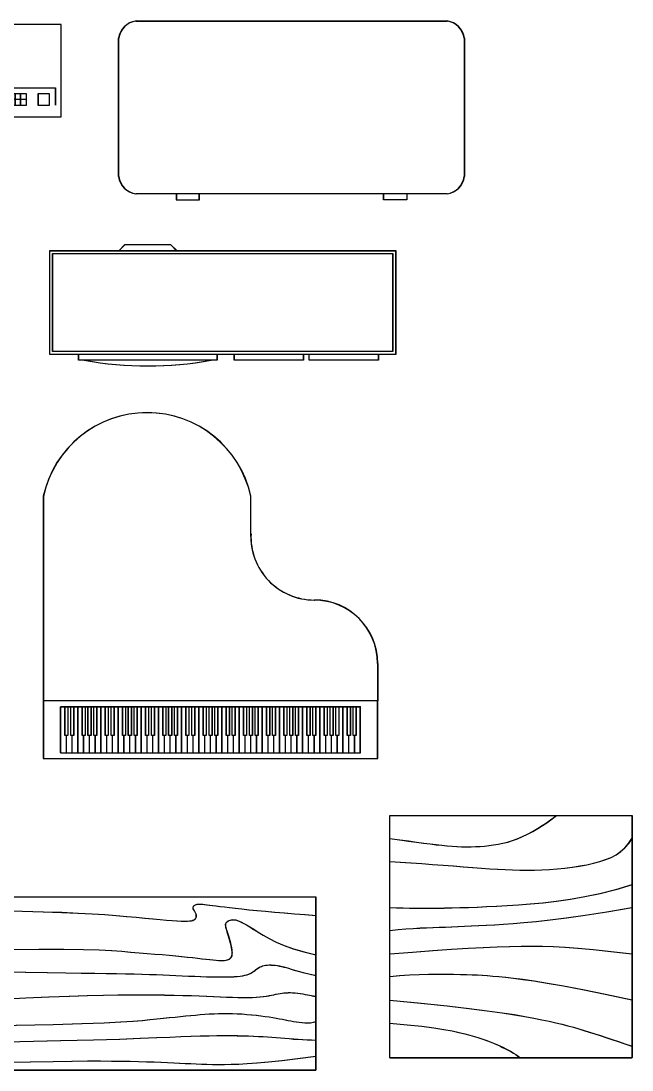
# Model space of a CAD drawing. Header units: inches. Extents: x 934 to 13503, y 40 to 6452.
# Drawn here: x 13229.1 to 13503.1, y 3293.7 to 3763.9 of the extents above; entities that cross this region are included whole.
import ezdxf

# ---------------------------------------------------------------- set-up
doc = ezdxf.new("R2010")
doc.units = ezdxf.units.IN

# ---------------------------------------------------------------- blocks, each defined once
blk = doc.blocks.new('Copy Machine')
at = {"linetype": 'Continuous'}
for p, q in [((0, 0), (0, -16)), ((30, 0), (0, 0)), ((30, -16), (30, 0)), ((-3, -1), (-3, -5)), ((-2, -1), (-3, -1)), ((0, -3), (-2, -1)), ((5, -1), (5, -14)), ((17, -1), (5, -1)), ((17, -14), (17, -1)), ((18, -1), (18, -10)), ((21, -1), (18, -1)), ((21, -10), (21, -1)), ((-3, -5), (-2, -6)), ((-2, -10), (-2, -6)), ((-3, -11), (-2, -10)), ((18, -10), (21, -10)), ((-3, -15), (-3, -11)), ((18, -14), (18, -11)), ((18, -11), (29, -11)), ((24, -12), (19, -12)), ((19, -12), (19, -14)), ((20, -12), (20, -14)), ((21, -14), (21, -12)), ((22, -12), (22, -14)), ((23, -14), (23, -12)), ((24, -14), (24, -12)), ((28, -12), (26, -12)), ((26, -12), (26, -14)), ((28, -14), (28, -12)), ((29, -11), (29, -14)), ((0, -13), (-2, -15)), ((5, -14), (17, -14)), ((9, -14), (9, -15)), ((13, -15), (13, -14)), ((24, -13), (19, -13)), ((19, -14), (24, -14)), ((26, -14), (28, -14)), ((-2, -15), (-3, -15)), ((0, -16), (30, -16)), ((9, -15), (13, -15))]:
    blk.add_line(p, q, dxfattribs=at)
blk = doc.blocks.new('Desk - 30 x 60 in.')
at = {"linetype": 'Continuous'}
for p, q in [((-26.999995, 0), (26.999995, 0)), ((-29.999995, -27), (-29.999995, -3)), ((29.999995, -3), (29.999995, -27)), ((26.999995, -30), (-26.999995, -30)), ((-20.000005, -30), (-20.000005, -31)), ((-16.000005, -31), (-16.000005, -30)), ((15.999995, -31), (15.999995, -30)), ((19.999995, -30), (19.999995, -31)), ((-20.000005, -31), (-16.000005, -31)), ((19.999995, -31), (15.999995, -31))]:
    blk.add_line(p, q, dxfattribs=at)
for centre, start, end in [((-26.499995, -3.5), 98.1301, 171.8699), ((26.499995, -3.5), 8.130102, 81.8699), ((-26.499995, -26.5), 188.1301, 261.8699), ((26.499995, -26.5), 278.1301, 351.8699)]:
    blk.add_arc(centre, 3.535534, start, end, dxfattribs=at)
blk = doc.blocks.new('Entertainment Center')
at = {"linetype": 'Continuous'}
for p, q in [((-4, 0), (-5, -1)), ((4, 0), (-4, 0)), ((5, -1), (4, 0)), ((-17, -19), (-17, -1)), ((-17, -1), (43, -1)), ((-16.5, -18.5), (-16.5, -1.5)), ((-16.5, -1.5), (42.5, -1.5)), ((42.5, -1.5), (42.5, -18.5)), ((43, -1), (43, -19)), ((43, -19), (-17, -19)), ((42.5, -18.5), (-16.5, -18.5)), ((-12, -20), (-12, -19)), ((12, -20), (-12, -20)), ((12, -19), (12, -20)), ((15, -20), (15, -19)), ((27, -20), (15, -20)), ((27, -19), (27, -20)), ((28, -20), (28, -19)), ((40, -20), (28, -20)), ((40, -19), (40, -20))]:
    blk.add_line(p, q, dxfattribs=at)
blk.add_arc((0, 40), 61, 259.6111, 280.3889, dxfattribs=at)
blk = doc.blocks.new('Piano - Baby Grand')
at = {"linetype": 'Continuous'}
for p, q in [((-29, 8.250005), (-29, -27.249995)), ((7, 1.250005), (7, 8.250005)), ((29, -20.749995), (29, -27.249995)), ((-29, -27.249995), (-29, -37.249995)), ((29, -27.249995), (-29, -27.249995)), ((29, -37.249995), (29, -27.249995)), ((-26, -36.249995), (-26, -28.249995)), ((-26, -28.249995), (26, -28.249995)), ((-25.25, -33.249995), (-25.25, -28.249995)), ((-24.75, -28.249995), (-24.75, -33.249995)), ((-24.25, -33.249995), (-24.25, -28.249995)), ((-23.75, -28.249995), (-23.75, -33.249995)), ((-23, -36.249995), (-23, -28.249995)), ((-22.25, -33.249995), (-22.25, -28.249995)), ((-21.75, -28.249995), (-21.75, -33.249995)), ((-21.25, -33.249995), (-21.25, -28.249995)), ((-20.75, -28.249995), (-20.75, -33.249995)), ((-20.25, -33.249995), (-20.25, -28.249995)), ((-19.75, -28.249995), (-19.75, -33.249995)), ((-19, -36.249995), (-19, -28.249995)), ((-18.25, -33.249995), (-18.25, -28.249995)), ((-17.75, -28.249995), (-17.75, -33.249995)), ((-17.25, -33.249995), (-17.25, -28.249995)), ((-16.75, -28.249995), (-16.75, -33.249995)), ((-16, -36.249995), (-16, -28.249995)), ((-15.25, -33.249995), (-15.25, -28.249995)), ((-14.75, -28.249995), (-14.75, -33.249995)), ((-14.25, -33.249995), (-14.25, -28.249995)), ((-13.75, -28.249995), (-13.75, -33.249995)), ((-13.25, -33.249995), (-13.25, -28.249995)), ((-12.75, -28.249995), (-12.75, -33.249995)), ((-12, -36.249995), (-12, -28.249995)), ((-11.25, -33.249995), (-11.25, -28.249995)), ((-10.75, -28.249995), (-10.75, -33.249995)), ((-10.25, -33.249995), (-10.25, -28.249995)), ((-9.75, -28.249995), (-9.75, -33.249995)), ((-9, -36.249995), (-9, -28.249995)), ((-8.25, -33.249995), (-8.25, -28.249995)), ((-7.75, -28.249995), (-7.75, -33.249995)), ((-7.25, -33.249995), (-7.25, -28.249995)), ((-6.75, -28.249995), (-6.75, -33.249995)), ((-6.25, -33.249995), (-6.25, -28.249995)), ((-5.75, -28.249995), (-5.75, -33.249995)), ((-5, -36.249995), (-5, -28.249995)), ((-4.25, -33.249995), (-4.25, -28.249995)), ((-3.75, -28.249995), (-3.75, -33.249995)), ((-3.25, -33.249995), (-3.25, -28.249995)), ((-2.75, -28.249995), (-2.75, -33.249995)), ((-2, -36.249995), (-2, -28.249995)), ((-1.25, -33.249995), (-1.25, -28.249995)), ((-0.75, -28.249995), (-0.75, -33.249995)), ((-0.25, -33.249995), (-0.25, -28.249995)), ((0.25, -28.249995), (0.25, -33.249995)), ((0.75, -33.249995), (0.75, -28.249995)), ((1.25, -28.249995), (1.25, -33.249995)), ((2, -36.249995), (2, -28.249995)), ((2.75, -33.249995), (2.75, -28.249995)), ((3.25, -28.249995), (3.25, -33.249995)), ((3.75, -33.249995), (3.75, -28.249995)), ((4.25, -28.249995), (4.25, -33.249995)), ((5, -36.249995), (5, -28.249995)), ((5.75, -33.249995), (5.75, -28.249995)), ((6.25, -28.249995), (6.25, -33.249995)), ((6.75, -33.249995), (6.75, -28.249995)), ((7.25, -28.249995), (7.25, -33.249995)), ((7.75, -33.249995), (7.75, -28.249995)), ((8.25, -28.249995), (8.25, -33.249995)), ((9, -36.249995), (9, -28.249995)), ((9.75, -33.249995), (9.75, -28.249995)), ((10.25, -28.249995), (10.25, -33.249995)), ((10.75, -33.249995), (10.75, -28.249995)), ((11.25, -28.249995), (11.25, -33.249995)), ((12, -36.249995), (12, -28.249995)), ((12.75, -33.249995), (12.75, -28.249995)), ((13.25, -28.249995), (13.25, -33.249995)), ((13.75, -33.249995), (13.75, -28.249995)), ((14.25, -28.249995), (14.25, -33.249995)), ((14.75, -33.249995), (14.75, -28.249995)), ((15.25, -28.249995), (15.25, -33.249995)), ((16, -36.249995), (16, -28.249995)), ((16.75, -33.249995), (16.75, -28.249995)), ((17.25, -28.249995), (17.25, -33.249995)), ((17.75, -33.249995), (17.75, -28.249995)), ((18.25, -28.249995), (18.25, -33.249995)), ((19, -36.249995), (19, -28.249995)), ((19.75, -33.249995), (19.75, -28.249995)), ((20.25, -28.249995), (20.25, -33.249995)), ((20.75, -33.249995), (20.75, -28.249995)), ((21.25, -28.249995), (21.25, -33.249995)), ((21.75, -33.249995), (21.75, -28.249995)), ((22.25, -28.249995), (22.25, -33.249995)), ((23, -36.249995), (23, -28.249995)), ((23.75, -33.249995), (23.75, -28.249995)), ((24.25, -28.249995), (24.25, -33.249995)), ((24.75, -33.249995), (24.75, -28.249995)), ((25.25, -28.249995), (25.25, -33.249995)), ((26, -36.249995), (26, -28.249995)), ((-25, -33.249995), (-25.25, -33.249995)), ((-24.75, -33.249995), (-25, -33.249995)), ((-25, -36.249995), (-25, -33.249995)), ((-24, -33.249995), (-24.25, -33.249995)), ((-23.75, -33.249995), (-24, -33.249995)), ((-24, -36.249995), (-24, -33.249995)), ((-22, -33.249995), (-22.25, -33.249995)), ((-21.75, -33.249995), (-22, -33.249995)), ((-22, -36.249995), (-22, -33.249995)), ((-21, -33.249995), (-21.25, -33.249995)), ((-20.75, -33.249995), (-21, -33.249995)), ((-21, -36.249995), (-21, -33.249995)), ((-20, -33.249995), (-20.25, -33.249995)), ((-19.75, -33.249995), (-20, -33.249995)), ((-20, -36.249995), (-20, -33.249995)), ((-18, -33.249995), (-18.25, -33.249995)), ((-17.75, -33.249995), (-18, -33.249995)), ((-18, -36.249995), (-18, -33.249995)), ((-17, -33.249995), (-17.25, -33.249995)), ((-16.75, -33.249995), (-17, -33.249995)), ((-17, -36.249995), (-17, -33.249995)), ((-15, -33.249995), (-15.25, -33.249995)), ((-14.75, -33.249995), (-15, -33.249995)), ((-15, -36.249995), (-15, -33.249995)), ((-14, -33.249995), (-14.25, -33.249995)), ((-13.75, -33.249995), (-14, -33.249995)), ((-14, -36.249995), (-14, -33.249995)), ((-13, -33.249995), (-13.25, -33.249995)), ((-12.75, -33.249995), (-13, -33.249995)), ((-13, -36.249995), (-13, -33.249995)), ((-11, -33.249995), (-11.25, -33.249995)), ((-10.75, -33.249995), (-11, -33.249995)), ((-11, -36.249995), (-11, -33.249995)), ((-10, -33.249995), (-10.25, -33.249995)), ((-9.75, -33.249995), (-10, -33.249995)), ((-10, -36.249995), (-10, -33.249995)), ((-8, -33.249995), (-8.25, -33.249995)), ((-7.75, -33.249995), (-8, -33.249995)), ((-8, -36.249995), (-8, -33.249995)), ((-7, -33.249995), (-7.25, -33.249995)), ((-6.75, -33.249995), (-7, -33.249995)), ((-7, -36.249995), (-7, -33.249995)), ((-6, -33.249995), (-6.25, -33.249995)), ((-5.75, -33.249995), (-6, -33.249995)), ((-6, -36.249995), (-6, -33.249995)), ((-4, -33.249995), (-4.25, -33.249995)), ((-3.75, -33.249995), (-4, -33.249995)), ((-4, -36.249995), (-4, -33.249995)), ((-3, -33.249995), (-3.25, -33.249995)), ((-2.75, -33.249995), (-3, -33.249995)), ((-3, -36.249995), (-3, -33.249995)), ((-1, -33.249995), (-1.25, -33.249995)), ((-0.75, -33.249995), (-1, -33.249995)), ((-1, -36.249995), (-1, -33.249995)), ((0, -33.249995), (-0.25, -33.249995)), ((0.25, -33.249995), (0, -33.249995)), ((0, -36.249995), (0, -33.249995)), ((1, -33.249995), (0.75, -33.249995)), ((1.25, -33.249995), (1, -33.249995)), ((1, -36.249995), (1, -33.249995)), ((3, -33.249995), (2.75, -33.249995)), ((3.25, -33.249995), (3, -33.249995)), ((3, -36.249995), (3, -33.249995)), ((4, -33.249995), (3.75, -33.249995)), ((4.25, -33.249995), (4, -33.249995)), ((4, -36.249995), (4, -33.249995)), ((6, -33.249995), (5.75, -33.249995)), ((6.25, -33.249995), (6, -33.249995)), ((6, -36.249995), (6, -33.249995)), ((7, -33.249995), (6.75, -33.249995)), ((7.25, -33.249995), (7, -33.249995)), ((7, -36.249995), (7, -33.249995)), ((8, -33.249995), (7.75, -33.249995)), ((8.25, -33.249995), (8, -33.249995)), ((8, -36.249995), (8, -33.249995)), ((10, -33.249995), (9.75, -33.249995)), ((10.25, -33.249995), (10, -33.249995)), ((10, -36.249995), (10, -33.249995)), ((11, -33.249995), (10.75, -33.249995)), ((11.25, -33.249995), (11, -33.249995)), ((11, -36.249995), (11, -33.249995)), ((13, -33.249995), (12.75, -33.249995)), ((13.25, -33.249995), (13, -33.249995)), ((13, -36.249995), (13, -33.249995)), ((14, -33.249995), (13.75, -33.249995)), ((14.25, -33.249995), (14, -33.249995)), ((14, -36.249995), (14, -33.249995)), ((15, -33.249995), (14.75, -33.249995)), ((15.25, -33.249995), (15, -33.249995)), ((15, -36.249995), (15, -33.249995)), ((17, -33.249995), (16.75, -33.249995)), ((17.25, -33.249995), (17, -33.249995)), ((17, -36.249995), (17, -33.249995)), ((18, -33.249995), (17.75, -33.249995)), ((18.25, -33.249995), (18, -33.249995)), ((18, -36.249995), (18, -33.249995)), ((20, -33.249995), (19.75, -33.249995)), ((20.25, -33.249995), (20, -33.249995)), ((20, -36.249995), (20, -33.249995)), ((21, -33.249995), (20.75, -33.249995)), ((21.25, -33.249995), (21, -33.249995)), ((21, -36.249995), (21, -33.249995)), ((22, -33.249995), (21.75, -33.249995)), ((22.25, -33.249995), (22, -33.249995)), ((22, -36.249995), (22, -33.249995)), ((24, -33.249995), (23.75, -33.249995)), ((24.25, -33.249995), (24, -33.249995)), ((24, -36.249995), (24, -33.249995)), ((25, -33.249995), (24.75, -33.249995)), ((25.25, -33.249995), (25, -33.249995)), ((25, -36.249995), (25, -33.249995)), ((-26, -36.249995), (-25, -36.249995)), ((-25, -36.249995), (-24, -36.249995)), ((-24, -36.249995), (-23, -36.249995)), ((-23, -36.249995), (-22, -36.249995)), ((-22, -36.249995), (-21, -36.249995)), ((-21, -36.249995), (-20, -36.249995)), ((-20, -36.249995), (-19, -36.249995)), ((-19, -36.249995), (-18, -36.249995)), ((-18, -36.249995), (-17, -36.249995)), ((-17, -36.249995), (-16, -36.249995)), ((-16, -36.249995), (-15, -36.249995)), ((-15, -36.249995), (-14, -36.249995)), ((-14, -36.249995), (-13, -36.249995)), ((-13, -36.249995), (-12, -36.249995)), ((-12, -36.249995), (-11, -36.249995)), ((-11, -36.249995), (-10, -36.249995)), ((-10, -36.249995), (-9, -36.249995)), ((-9, -36.249995), (-8, -36.249995)), ((-8, -36.249995), (-7, -36.249995)), ((-7, -36.249995), (-6, -36.249995)), ((-6, -36.249995), (-5, -36.249995)), ((-5, -36.249995), (-4, -36.249995)), ((-4, -36.249995), (-3, -36.249995)), ((-3, -36.249995), (-2, -36.249995)), ((-2, -36.249995), (-1, -36.249995)), ((-1, -36.249995), (0, -36.249995)), ((0, -36.249995), (1, -36.249995)), ((1, -36.249995), (2, -36.249995)), ((2, -36.249995), (3, -36.249995)), ((3, -36.249995), (4, -36.249995)), ((4, -36.249995), (5, -36.249995)), ((5, -36.249995), (6, -36.249995)), ((6, -36.249995), (7, -36.249995)), ((7, -36.249995), (8, -36.249995)), ((8, -36.249995), (9, -36.249995)), ((9, -36.249995), (10, -36.249995)), ((10, -36.249995), (11, -36.249995)), ((11, -36.249995), (12, -36.249995)), ((12, -36.249995), (13, -36.249995)), ((13, -36.249995), (14, -36.249995)), ((14, -36.249995), (15, -36.249995)), ((15, -36.249995), (16, -36.249995)), ((16, -36.249995), (17, -36.249995)), ((17, -36.249995), (18, -36.249995)), ((18, -36.249995), (19, -36.249995)), ((19, -36.249995), (20, -36.249995)), ((20, -36.249995), (21, -36.249995)), ((21, -36.249995), (22, -36.249995)), ((22, -36.249995), (23, -36.249995)), ((23, -36.249995), (24, -36.249995)), ((24, -36.249995), (25, -36.249995)), ((25, -36.249995), (26, -36.249995)), ((-29, -37.249995), (29, -37.249995))]:
    blk.add_line(p, q, dxfattribs=at)
for centre, radius, start, end in [((-11, 4.327585), 18.42241, 12.29325, 167.7067), ((18, 1.250005), 11, 177.3974, 270), ((18, -20.749995), 11, 0, 90)]:
    blk.add_arc(centre, radius, start, end, dxfattribs=at)
blk = doc.blocks.new('Table - Rectangular Woodgrain 60 x 30 in.')
at = {"linetype": 'Continuous'}
for p, q in [((0, 0), (0, -30)), ((60, 0), (0, 0)), ((60, -30), (60, 0)), ((0, -30), (60, -30))]:
    blk.add_line(p, q, dxfattribs=at)
for points in [[(0, -2.4), (4.8155, -2.418), (9.0302, -2.4688), (12.709, -2.5477), (15.9167, -2.65), (18.7181, -2.7711), (21.1781, -2.9063), (23.3616, -3.0508), (25.3333, -3.2), (27.1477, -3.3495), (28.8172, -3.4958), (30.3437, -3.636), (31.7291, -3.7667), (32.9756, -3.8849), (34.0849, -3.9875), (35.059, -4.0714), (35.9, -4.1334), (36.6114, -4.1711), (37.2041, -4.1854), (37.6906, -4.1779), (38.0833, -4.15), (38.3948, -4.1034), (38.6375, -4.0396), (38.8239, -3.9602), (38.9666, -3.8667), (39.0764, -3.7608), (39.1573, -3.6448), (39.2116, -3.521), (39.2416, -3.3917), (39.2498, -3.2593), (39.2385, -3.1261), (39.21, -2.9944), (39.1666, -2.8667), (39.111, -2.7447), (39.0468, -2.6281), (38.978, -2.5163), (38.9083, -2.4083), (38.8418, -2.3035), (38.7823, -2.201), (38.7337, -2.1001), (38.7, -2), (38.6844, -1.9003), (38.6875, -1.8021), (38.7094, -1.707), (38.75, -1.6167), (38.8094, -1.5326), (38.8875, -1.4563), (38.9844, -1.3893), (39.1, -1.3333), (39.2351, -1.2896), (39.3937, -1.2583), (39.5804, -1.2396), (39.8, -1.2333), (40.057, -1.2396), (40.3562, -1.2583), (40.7023, -1.2896), (41.1, -1.3333), (41.5547, -1.3895), (42.0755, -1.4573), (42.6721, -1.5361), (43.3542, -1.625), (44.1316, -1.7233), (45.014, -1.8302), (46.0114, -1.9449), (47.1333, -2.0667), (48.3862, -2.1947), (49.7625, -2.3281), (51.2513, -2.4663), (52.8416, -2.6083), (54.5226, -2.7535), (56.2833, -2.9011), (58.1127, -3.0501), (60, -3.2)], [(0, -9.2), (6.5759, -9.0858), (11.9385, -9.0365), (16.2527, -9.0418), (19.6833, -9.0917), (22.3952, -9.1759), (24.5531, -9.2844), (26.322, -9.4069), (27.8666, -9.5333), (29.3241, -9.6553), (30.7203, -9.7719), (32.0532, -9.8837), (33.3208, -9.9917), (34.5213, -10.0965), (35.6526, -10.199), (36.7128, -10.2999), (37.7, -10.4), (38.6129, -10.4996), (39.4531, -10.5969), (40.223, -10.6895), (40.925, -10.775), (41.5613, -10.8512), (42.1344, -10.9156), (42.6465, -10.966), (43.1, -11), (43.4976, -11.0158), (43.8437, -11.0136), (44.143, -10.9942), (44.4, -10.9583), (44.6195, -10.9069), (44.8062, -10.8406), (44.9648, -10.7603), (45.1, -10.6667), (45.2155, -10.5598), (45.3114, -10.4365), (45.3871, -10.2929), (45.4416, -10.125), (45.4743, -9.929), (45.4844, -9.7011), (45.4709, -9.4371), (45.4333, -9.1333), (45.3716, -8.7883), (45.2896, -8.4104), (45.1919, -8.0107), (45.0833, -7.6), (44.9685, -7.1893), (44.8521, -6.7896), (44.7388, -6.4117), (44.6333, -6.0667), (44.54, -5.7628), (44.4614, -5.4979), (44.4001, -5.2675), (44.3583, -5.0667), (44.3384, -4.8909), (44.3427, -4.7354), (44.3736, -4.5956), (44.4333, -4.4667), (44.5236, -4.3453), (44.6427, -4.2333), (44.7884, -4.1339), (44.9583, -4.05), (45.1501, -3.9849), (45.3614, -3.9417), (45.59, -3.9234), (45.8333, -3.9333), (46.0915, -3.9749), (46.3734, -4.0531), (46.6906, -4.1736), (47.0542, -4.3417), (47.4756, -4.5629), (47.9661, -4.8427), (48.5372, -5.1866), (49.2, -5.6), (49.9676, -6.0844), (50.8594, -6.625), (51.8965, -7.2031), (53.1, -7.8), (54.491, -8.3969), (56.0906, -8.975), (57.9199, -9.5156), (60, -10)], [(0, -12.8), (5.1847, -12.9322), (9.6213, -13.0323), (13.3963, -13.1059), (16.5958, -13.1583), (19.3063, -13.1952), (21.614, -13.2219), (23.6054, -13.2439), (25.3666, -13.2667), (26.9728, -13.2947), (28.4531, -13.3281), (29.8256, -13.3663), (31.1083, -13.4083), (32.3191, -13.4535), (33.476, -13.501), (34.597, -13.5501), (35.7, -13.6), (36.7984, -13.6497), (37.8875, -13.6979), (38.9578, -13.743), (40, -13.7833), (41.0047, -13.8174), (41.9625, -13.8438), (42.864, -13.8607), (43.7, -13.8667), (44.4631, -13.8604), (45.1552, -13.8417), (45.7801, -13.8104), (46.3416, -13.7667), (46.8439, -13.7104), (47.2906, -13.6417), (47.6858, -13.5604), (48.0333, -13.4667), (48.3375, -13.3608), (48.6042, -13.2448), (48.8396, -13.121), (49.05, -12.9917), (49.2417, -12.8593), (49.4208, -12.7261), (49.5937, -12.5944), (49.7667, -12.4667), (49.9452, -12.3451), (50.1323, -12.2313), (50.3303, -12.1268), (50.5416, -12.0333), (50.7686, -11.9524), (51.0135, -11.8854), (51.2788, -11.8341), (51.5666, -11.8), (51.8785, -11.7843), (52.2116, -11.7865), (52.562, -11.8059), (52.926, -11.8417), (53.2998, -11.8931), (53.6795, -11.9594), (54.0614, -12.0397), (54.4416, -12.1333), (54.8223, -12.2401), (55.2293, -12.3625), (55.6942, -12.5037), (56.2489, -12.6667), (56.9251, -12.8547), (57.7545, -13.0708), (58.7689, -13.3182), (60, -13.6)], [(0, -18), (5.124, -17.7273), (9.6609, -17.5057), (13.6705, -17.3303), (17.2125, -17.1958), (20.3467, -17.0973), (23.1328, -17.0297), (25.6307, -16.9878), (27.9, -16.9667), (29.9928, -16.9617), (31.9302, -16.9703), (33.7254, -16.9907), (35.3917, -17.0208), (36.9423, -17.0588), (38.3906, -17.1026), (39.7499, -17.1503), (41.0333, -17.2), (42.2519, -17.2496), (43.4073, -17.2969), (44.4986, -17.3395), (45.525, -17.375), (46.4858, -17.4012), (47.3802, -17.4156), (48.2074, -17.416), (48.9667, -17.4), (49.6583, -17.3662), (50.2872, -17.3167), (50.8595, -17.2547), (51.3812, -17.1833), (51.8584, -17.1057), (52.2971, -17.025), (52.7034, -16.9443), (53.0833, -16.8667), (53.443, -16.7951), (53.789, -16.7313), (54.128, -16.6768), (54.4666, -16.6334), (54.8115, -16.6024), (55.1693, -16.5854), (55.5465, -16.5841), (55.95, -16.6), (56.3828, -16.6337), (56.8346, -16.6823), (57.2915, -16.7418), (57.7396, -16.8084), (58.165, -16.878), (58.5539, -16.9469), (58.8924, -17.0111), (59.1666, -17.0667), (59.3679, -17.1107), (59.5078, -17.1438), (59.6032, -17.1675), (59.6708, -17.1833), (59.7275, -17.193), (59.7901, -17.1979), (59.8753, -17.1998), (60, -17.2)], [(0, -22.4), (8.0098, -22.2501), (14.4094, -22.1011), (19.4168, -21.9535), (23.25, -21.8083), (26.1269, -21.6663), (28.2656, -21.5281), (29.884, -21.3947), (31.2, -21.2667), (32.3967, -21.1448), (33.5172, -21.0292), (34.5697, -20.9198), (35.5625, -20.8167), (36.5037, -20.7198), (37.4015, -20.6292), (38.2642, -20.5448), (39.1, -20.4667), (39.9164, -20.3951), (40.7187, -20.3313), (41.5117, -20.2768), (42.3, -20.2333), (43.0883, -20.2024), (43.8812, -20.1854), (44.6836, -20.1841), (45.5, -20.2), (46.3328, -20.234), (47.1747, -20.2844), (48.0163, -20.3488), (48.8479, -20.425), (49.66, -20.5106), (50.4429, -20.6031), (51.1872, -20.7004), (51.8833, -20.8), (52.5246, -20.8999), (53.1166, -20.9995), (53.6681, -21.0983), (54.1875, -21.1958), (54.6834, -21.2919), (55.1646, -21.3859), (55.6394, -21.4777), (56.1167, -21.5667), (56.6028, -21.6515), (57.0961, -21.7266), (57.5929, -21.7852), (58.0896, -21.8208), (58.5823, -21.8268), (59.0674, -21.7964), (59.5412, -21.723), (60, -21.6)], [(0, -25.2), (8.6355, -25.0504), (15.7026, -24.9031), (21.4049, -24.7606), (25.9458, -24.625), (29.529, -24.4988), (32.3578, -24.3844), (34.6359, -24.284), (36.5667, -24.2), (38.3213, -24.1341), (39.9417, -24.0854), (41.437, -24.0523), (42.8167, -24.0333), (44.0901, -24.0268), (45.2667, -24.0313), (46.3557, -24.0451), (47.3667, -24.0667), (48.309, -24.0947), (49.1928, -24.1287), (50.0284, -24.168), (50.826, -24.2125), (51.5959, -24.2617), (52.3483, -24.3151), (53.0935, -24.3725), (53.8417, -24.4334), (54.6009, -24.497), (55.3699, -24.561), (56.1454, -24.6226), (56.9239, -24.6792), (57.7021, -24.7279), (58.4764, -24.7662), (59.2435, -24.7911), (60, -24.8)], [(0, -28.8), (5.6867, -28.6681), (10.45, -28.5698), (14.407, -28.5012), (17.675, -28.4584), (20.3711, -28.4374), (22.6125, -28.4344), (24.5164, -28.4455), (26.2, -28.4667), (27.762, -28.4947), (29.2276, -28.5281), (30.6033, -28.5663), (31.8958, -28.6084), (33.1118, -28.6535), (34.2578, -28.7011), (35.3405, -28.7501), (36.3666, -28.8), (37.3443, -28.8497), (38.288, -28.8974), (39.2137, -28.9412), (40.1375, -28.9792), (41.0753, -29.0093), (42.0432, -29.0297), (43.0572, -29.0384), (44.1333, -29.0333), (45.2936, -29.0114), (46.5843, -28.9641), (48.0579, -28.8816), (49.7666, -28.7542), (51.7629, -28.5721), (54.0989, -28.3255), (56.8272, -28.0048), (60, -27.6)]]:
    blk.add_lwpolyline(points, dxfattribs=at)
blk = doc.blocks.new('Table - Square Woodgrain 42 x 42 in.')
at = {"linetype": 'Continuous'}
blk.add_line((0, -42), (42, -42), dxfattribs=at)
for points in [[(0, -4), (1.704, -4.2172), (3.2358, -4.4188), (4.615, -4.604), (5.8615, -4.7721), (6.9951, -4.9224), (8.0357, -5.0541), (9.0031, -5.1667), (9.9171, -5.2594), (10.7951, -5.3316), (11.6445, -5.3836), (12.4702, -5.4157), (13.277, -5.4283), (14.0698, -5.4217), (14.8535, -5.3964), (15.6331, -5.3526), (16.4133, -5.2908), (17.1986, -5.2103), (17.9913, -5.1062), (18.793, -4.9727), (19.6056, -4.8038), (20.4307, -4.5937), (21.2701, -4.3365), (22.1256, -4.0262), (22.9989, -3.6571), (23.888, -3.2272), (24.7756, -2.7516), (25.6408, -2.2491), (26.4624, -1.7387), (27.2195, -1.2395), (27.891, -0.7703), (28.456, -0.3501), (28.8934, 0.002)], [(0, -42), (0, 0), (42, 0), (42, -42)], [(0, -8), (1.8203, -8.1001), (3.6741, -8.2149), (5.5411, -8.3408), (7.4011, -8.4741), (9.2339, -8.6112), (11.0193, -8.7484), (12.7371, -8.8821), (14.3671, -9.0086), (15.8954, -9.1246), (17.3337, -9.2278), (18.6997, -9.3159), (20.0116, -9.387), (21.2871, -9.4389), (22.5442, -9.4696), (23.8008, -9.477), (25.0749, -9.459), (26.3791, -9.4137), (27.7049, -9.3403), (29.0383, -9.2382), (30.3655, -9.1068), (31.6728, -8.9455), (32.9461, -8.7535), (34.1717, -8.5304), (35.3358, -8.2756), (36.4268, -7.9863), (37.443, -7.6521), (38.3849, -7.2603), (39.253, -6.7986), (40.048, -6.2542), (40.7705, -5.6147), (41.421, -4.8674), (42, -4)], [(42, -12), (39.1784, -12.8621), (36.4519, -13.5654), (33.8246, -14.1294), (31.3004, -14.5731), (28.8832, -14.9161), (26.577, -15.1775), (24.3858, -15.3768), (22.3136, -15.5332), (20.3622, -15.6632), (18.5254, -15.7718), (16.7947, -15.8612), (15.1618, -15.9338), (13.6183, -15.9916), (12.1558, -16.0369), (10.7659, -16.0718), (9.4403, -16.0987), (8.1703, -16.1191), (6.9461, -16.1325), (5.7577, -16.1377), (4.595, -16.1335), (3.4479, -16.1188), (2.3064, -16.0924), (1.1604, -16.0532), (0, -16)], [(42, -16), (37.6529, -16.7365), (33.8802, -17.329), (30.6179, -17.7961), (27.8015, -18.1561), (25.3668, -18.4275), (23.2497, -18.6288), (21.3859, -18.7785), (19.7111, -18.8949), (18.1693, -18.9939), (16.7375, -19.0795), (15.401, -19.1534), (14.1449, -19.217), (12.9544, -19.2717), (11.8148, -19.3191), (10.7113, -19.3606), (9.6291, -19.3976), (8.5534, -19.4323), (7.47, -19.4689), (6.3643, -19.5122), (5.222, -19.5672), (4.0288, -19.6386), (2.7703, -19.7313), (1.4321, -19.8501), (0, -20)], [(0, -24), (3.9243, -23.6805), (7.4766, -23.4138), (10.6891, -23.1954), (13.5943, -23.0205), (16.2247, -22.8847), (18.6125, -22.7832), (20.7903, -22.7116), (22.7903, -22.6651), (24.6563, -22.642), (26.4764, -22.6507), (28.35, -22.7024), (30.3766, -22.8084), (32.6555, -22.98), (35.2861, -23.2283), (38.3678, -23.5645), (42, -24)], [(42, -32), (37.392, -31.017), (33.4585, -30.2231), (30.1291, -29.5949), (27.3334, -29.109), (25.0009, -28.742), (23.0612, -28.4707), (21.4439, -28.2716), (20.0786, -28.1215), (18.8998, -28.0002), (17.8609, -27.9014), (16.9206, -27.8219), (16.0371, -27.7588), (15.1691, -27.709), (14.2748, -27.6693), (13.3128, -27.6368), (12.2415, -27.6083), (11.0295, -27.5824), (9.6867, -27.5643), (8.233, -27.5608), (6.6884, -27.5787), (5.0728, -27.6248), (3.4062, -27.7058), (1.7086, -27.8286), (0, -28)], [(0, -32), (5.4026, -32.5358), (9.9494, -33.019), (13.7424, -33.4553), (16.8834, -33.8505), (19.4743, -34.2106), (21.6171, -34.5413), (23.4136, -34.8486), (24.9657, -35.1382), (26.3614, -35.4156), (27.6332, -35.6841), (28.7995, -35.9467), (29.8788, -36.2064), (30.8897, -36.4661), (31.8507, -36.7288), (32.7802, -36.9973), (33.6968, -37.2747), (34.6175, -37.5635), (35.5531, -37.8651), (36.5128, -38.1805), (37.506, -38.5108), (38.5421, -38.8568), (39.6302, -39.2197), (40.7797, -39.6004), (42, -40)], [(0, -36), (3.0098, -36.2857), (5.5354, -36.5643), (7.6368, -36.8359), (9.374, -37.1009), (10.807, -37.3597), (11.9957, -37.6126), (13.0002, -37.8599), (13.8804, -38.102), (14.6874, -38.3393), (15.4365, -38.5729), (16.1338, -38.8041), (16.7858, -39.0341), (17.3987, -39.264), (17.9787, -39.4952), (18.5322, -39.7288), (19.0655, -39.9662), (19.5832, -40.2081), (20.0842, -40.4544), (20.5657, -40.7046), (21.0249, -40.9581), (21.459, -41.2144), (21.8653, -41.4731), (22.2409, -41.7335), (22.5831, -41.9951)]]:
    blk.add_lwpolyline(points, dxfattribs=at)
blk = doc.blocks.new('home - space planner')
for name, p in [('Copy Machine', (154.92, 180.44)), ('Desk - 30 x 60 in.', (224.9, 181.05)), ('Entertainment Center', (199.96, 142.21)), ('Piano - Baby Grand', (210.85, 90.36)), ('Table - Square Woodgrain 42 x 42 in.', (241.97, 43.23)), ('Table - Rectangular Woodgrain 60 x 30 in.', (169.14, 29.09))]:
    blk.add_blockref(name, p)

msp = doc.modelspace()

# ---------------------------------------------------------------- block references
at = {"linetype": 'ByBlock', "lineweight": 25, "xscale": 2.584112067753391, "yscale": 2.584112067753391, "zscale": 2.584112067753391}
msp.add_blockref('home - space planner', (12769.185, 3296.03), dxfattribs=at)
at = {"xscale": 2.584112067753391, "yscale": 2.584112067753391, "zscale": 2.584112067753391}
for name, p in [('Copy Machine', (13169.595, 3762.31)), ('Desk - 30 x 60 in.', (13350.44, 3763.897)), ('Entertainment Center', (13286.001, 3663.53)), ('Piano - Baby Grand', (13314.118, 3529.549)), ('Table - Square Woodgrain 42 x 42 in.', (13394.544, 3407.748)), ('Table - Rectangular Woodgrain 60 x 30 in.', (13206.334, 3371.207))]:
    msp.add_blockref(name, p, dxfattribs=at)

doc.saveas('drawing.dxf')
